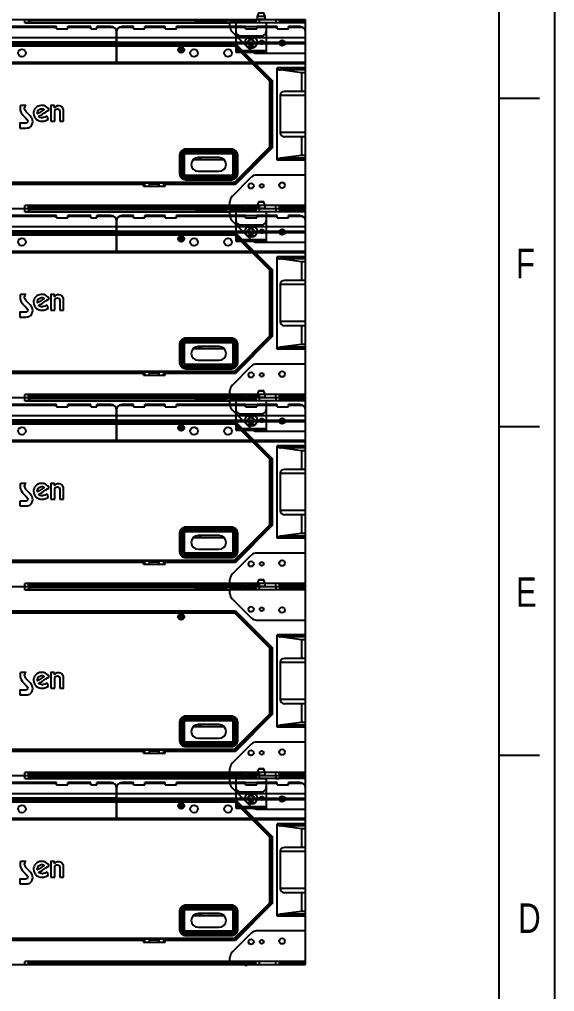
# Model space of a CAD drawing. Header units: millimetres. Extents: x 2900105 to 2915262, y -55349 to -51874.
# Drawn here: x 2914555 to 2915262, y -53924 to -52638 of the extents above; entities that cross this region are included whole.
import ezdxf

# ---------------------------------------------------------------- set-up
doc = ezdxf.new("R2010")
doc.units = ezdxf.units.MM
doc.layers.add('02___PRT_ALL_AXES', color=7, linetype='Continuous')
doc.layers.add('layer 1', color=7, linetype='Continuous')
doc.styles.add('CKSTANDARD', font='arial.ttf')
doc.styles.add('ISO Proportional', font='isocp.shx')
doc.styles.add('Roamns', font='romans.shx')
doc.dimstyles.new('A-GB-50', dxfattribs={"dimscale": 2, "dimtxt": 100, "dimasz": 10, "dimexe": 20, "dimexo": 20, "dimgap": 50, "dimtad": 1, "dimdec": 1, "dimdsep": 46, "dimtxsty": 'ISO Proportional', "dimblk": 'ARCHTICK', "dimcen": 2.5, "dimclrd": 256, "dimclre": 256, "dimclrt": 256, "dimadec": 0, "dimazin": 0, "dimtfac": 1, "dimtdec": 1, "dimtmove": 0, "dimatfit": 3, "dimldrblk": 'ARCHTICK', "dimfxl": 2, "dimarcsym": 0})

# ---------------------------------------------------------------- blocks, each defined once
blk = doc.blocks.new('14')
at = {"color": 6, "linetype": 'Continuous'}
for p, q in [((-38909.8, -227916.3), (-38932.3, -227916.3)), ((-38909.8, -227915.1), (-38928.3, -227915.1)), ((-38909.8, -227918.1), (-38909.8, -227915.1)), ((-38909.8, -227918.1), (-38901.8, -227918.1)), ((-38901.8, -227918.1), (-38901.8, -227915.1)), ((-38871.3, -227915.1), (-38901.8, -227915.1)), ((-38871.3, -227916.3), (-38901.8, -227916.3)), ((-38871.3, -227918.1), (-38871.3, -227915.1)), ((-38871.3, -227918.1), (-38856.3, -227918.1)), ((-38856.3, -227918.1), (-38856.3, -227915.1)), ((-38765.3, -227915.1), (-38856.3, -227915.1)), ((-38765.3, -227916.3), (-38856.3, -227916.3)), ((-38765.3, -227918.1), (-38765.3, -227915.1)), ((-38765.3, -227918.1), (-38750.3, -227918.1)), ((-38750.3, -227918.1), (-38750.3, -227915.1)), ((-38723.3, -227915.1), (-38750.3, -227915.1)), ((-38723.3, -227916.3), (-38750.3, -227916.3)), ((-38723.3, -227918.1), (-38723.3, -227915.1)), ((-38723.3, -227918.1), (-38708.3, -227918.1)), ((-38708.3, -227918.1), (-38708.3, -227915.1)), ((-38663.3, -227915.1), (-38708.3, -227915.1)), ((-38663.3, -227916.3), (-38708.3, -227916.3)), ((-38663.3, -227918.1), (-38663.3, -227915.1)), ((-38663.3, -227918.1), (-38648.3, -227918.1)), ((-38648.3, -227918.1), (-38648.3, -227915.1)), ((-38621.3, -227915.1), (-38648.3, -227915.1)), ((-38621.3, -227916.3), (-38648.3, -227916.3)), ((-38621.3, -227918.1), (-38621.3, -227915.1)), ((-38621.3, -227918.1), (-38606.3, -227918.1)), ((-38606.3, -227918.1), (-38606.3, -227915.1)), ((-38515.3, -227915.1), (-38606.3, -227915.1)), ((-38515.3, -227916.3), (-38606.3, -227916.3)), ((-38515.3, -227918.1), (-38515.3, -227915.1)), ((-38515.3, -227918.1), (-38500.3, -227918.1)), ((-38473.3, -227915.1), (-38500.3, -227915.1)), ((-38500.3, -227918.1), (-38500.3, -227915.1)), ((-38473.3, -227916.3), (-38500.3, -227916.3)), ((-38473.3, -227918.1), (-38473.3, -227915.1)), ((-38473.3, -227918.1), (-38458.3, -227918.1)), ((-38413.3, -227915.1), (-38458.3, -227915.1)), ((-38458.3, -227918.1), (-38458.3, -227915.1)), ((-38413.3, -227916.3), (-38458.3, -227916.3)), ((-38413.3, -227918.1), (-38413.3, -227915.1)), ((-38413.3, -227918.1), (-38398.3, -227918.1)), ((-38371.3, -227915.1), (-38398.3, -227915.1)), ((-38398.3, -227918.1), (-38398.3, -227915.1)), ((-38371.3, -227916.3), (-38398.3, -227916.3)), ((-38371.3, -227918.1), (-38371.3, -227915.1)), ((-38371.3, -227918.1), (-38356.3, -227918.1)), ((-38265.3, -227915.1), (-38356.3, -227915.1)), ((-38356.3, -227918.1), (-38356.3, -227915.1)), ((-38265.3, -227916.3), (-38356.3, -227916.3)), ((-38265.3, -227918.1), (-38265.3, -227915.1)), ((-38265.3, -227918.1), (-38250.3, -227918.1)), ((-38219.8, -227915.1), (-38250.3, -227915.1)), ((-38250.3, -227918.1), (-38250.3, -227915.1)), ((-38219.8, -227916.3), (-38250.3, -227916.3)), ((-38219.8, -227918.1), (-38219.8, -227915.1)), ((-38219.8, -227918.1), (-38211.8, -227918.1)), ((-38193.3, -227915.1), (-38211.8, -227915.1)), ((-38211.8, -227918.1), (-38211.8, -227915.1)), ((-38189.2, -227916.3), (-38211.8, -227916.3)), ((-38935.8, -227964.6), (-38935.8, -227922.6)), ((-38935.8, -227929.6), (-38185.8, -227929.6)), ((-38185.8, -227922.6), (-38185.8, -227964.6)), ((-38935.8, -227935.6), (-38185.8, -227935.6)), ((-38935.8, -227937.6), (-38185.8, -227937.6)), ((-38185.8, -227962.6), (-38935.8, -227962.6)), ((-38185.8, -227964.6), (-38935.8, -227964.6))]:
    blk.add_line(p, q, dxfattribs=at)
for centre, start, end in [((-38928.3, -227922.6), 90, 180), ((-38193.3, -227922.6), 0, 90)]:
    blk.add_arc(centre, 7.5, start, end, dxfattribs=at)
at = {"layer": '02___PRT_ALL_AXES', "color": 6, "linetype": 'Continuous'}
for centre in [(-38810.8, -227950.1), (-38310.8, -227950.1)]:
    blk.add_circle(centre, 5, dxfattribs=at)
blk = doc.blocks.new('*U225')
blk.add_blockref('14', (38560.8, 227939.9))
blk = doc.blocks.new('*U226')
at = {"color": 0, "linetype": 'ByBlock', "lineweight": -2, "transparency": 16777216}
blk.add_blockref('*U225', (3000, 0), dxfattribs=at)
blk = doc.blocks.new('15')
at = {"color": 4, "linetype": 'Continuous'}
for p, q in [((-38918.8, -227871.8), (-38918.8, -227829.8)), ((-38896.3, -227823.5), (-38915.3, -227823.5)), ((-38896.3, -227822.3), (-38911.3, -227822.3)), ((-38896.3, -227825.3), (-38896.3, -227822.3)), ((-38896.3, -227825.3), (-38881.3, -227825.3)), ((-38881.3, -227825.3), (-38881.3, -227822.3)), ((-38854.3, -227822.3), (-38881.3, -227822.3)), ((-38854.3, -227823.5), (-38881.3, -227823.5)), ((-38854.3, -227825.3), (-38854.3, -227822.3)), ((-38854.3, -227825.3), (-38839.3, -227825.3)), ((-38839.3, -227825.3), (-38839.3, -227822.3)), ((-38748.3, -227822.3), (-38839.3, -227822.3)), ((-38748.3, -227823.5), (-38839.3, -227823.5)), ((-38748.3, -227825.3), (-38748.3, -227822.3)), ((-38748.3, -227825.3), (-38733.3, -227825.3)), ((-38706.3, -227822.3), (-38733.3, -227822.3)), ((-38733.3, -227825.3), (-38733.3, -227822.3)), ((-38706.3, -227823.5), (-38733.3, -227823.5)), ((-38706.3, -227825.3), (-38706.3, -227822.3)), ((-38706.3, -227825.3), (-38691.3, -227825.3)), ((-38681.3, -227822.3), (-38691.3, -227822.3)), ((-38691.3, -227825.3), (-38691.3, -227822.3)), ((-38672.2, -227823.5), (-38691.3, -227823.5)), ((-38668.8, -227871.8), (-38668.8, -227829.8)), ((-38918.8, -227836.8), (-38668.8, -227836.8)), ((-38918.8, -227842.8), (-38668.8, -227842.8)), ((-38918.8, -227844.8), (-38668.8, -227844.8)), ((-38668.8, -227869.8), (-38918.8, -227869.8)), ((-38668.8, -227871.8), (-38918.8, -227871.8))]:
    blk.add_line(p, q, dxfattribs=at)
at = {"color": 4}
blk.add_line((-38676.3, -227822.3), (-38691.3, -227822.3), dxfattribs=at)
at = {"color": 4, "linetype": 'Continuous'}
for centre, start, end in [((-38911.3, -227829.8), 90, 180), ((-38676.3, -227829.8), 0, 90)]:
    blk.add_arc(centre, 7.5, start, end, dxfattribs=at)
at = {"layer": '02___PRT_ALL_AXES', "color": 4, "linetype": 'Continuous'}
for centre in [(-38816.3, -227857.3), (-38771.3, -227857.3)]:
    blk.add_circle(centre, 5, dxfattribs=at)
blk = doc.blocks.new('*U228')
blk.add_blockref('15', (38793.8, 227847))
blk = doc.blocks.new('*U227')
at = {"color": 0, "linetype": 'ByBlock', "lineweight": -2, "transparency": 16777216}
blk.add_blockref('*U228', (0, 0), dxfattribs=at)
blk = doc.blocks.new('11')
at = {"color": 2, "linetype": 'Continuous'}
for p, q in [((81487.3, -251491), (81487.3, -251530)), ((81487.3, -251491), (81527.3, -251491)), ((81527.3, -251491), (81527.3, -251530)), ((81487.3, -251496), (81527.3, -251496)), ((81493.3, -251508.5), (81521.3, -251508.5)), ((81513, -251511.5), (81501.5, -251511.5)), ((81512.5, -251511), (81502, -251511)), ((81511.9, -251510.5), (81502.6, -251510.5)), ((81487.3, -251528), (81527.3, -251528)), ((81487.3, -251530), (81527.3, -251530)), ((81501.5, -251522.5), (81513, -251522.5)), ((81512.5, -251523), (81502, -251523)), ((81511.9, -251523.5), (81502.6, -251523.5))]:
    blk.add_line(p, q, dxfattribs=at)
for radius in [8, 4.15]:
    blk.add_circle((81507.3, -251517), radius, dxfattribs=at)
for centre, start, end in [((81493.3, -251502.5), 180, 270), ((81521.3, -251502.5), 270, 0)]:
    blk.add_arc(centre, 6, start, end, dxfattribs=at)
blk = doc.blocks.new('*U239')
blk.add_blockref('11', (-81507.3, 251510.5))
blk = doc.blocks.new('*U240')
at = {"color": 0, "linetype": 'ByBlock', "lineweight": -2, "transparency": 16777216}
blk.add_blockref('*U239', (0, 0), dxfattribs=at)
blk = doc.blocks.new('*U245')
blk.add_blockref('14', (38560.8, 227939.9))
blk = doc.blocks.new('*U246')
at = {"color": 0, "linetype": 'ByBlock', "lineweight": -2, "transparency": 16777216}
blk.add_blockref('*U245', (3000, 0), dxfattribs=at)
blk = doc.blocks.new('*U248')
blk.add_blockref('15', (38793.8, 227847))
blk = doc.blocks.new('*U247')
at = {"color": 0, "linetype": 'ByBlock', "lineweight": -2, "transparency": 16777216}
blk.add_blockref('*U248', (0, 0), dxfattribs=at)
blk = doc.blocks.new('*U177')
blk.add_blockref('11', (-81507.3, 251510.5))
blk = doc.blocks.new('*U178')
at = {"color": 0, "linetype": 'ByBlock', "lineweight": -2, "transparency": 16777216}
blk.add_blockref('*U177', (0, 0), dxfattribs=at)
blk = doc.blocks.new('*U183')
blk.add_blockref('14', (38560.8, 227939.9))
blk = doc.blocks.new('*U184')
at = {"color": 0, "linetype": 'ByBlock', "lineweight": -2, "transparency": 16777216}
blk.add_blockref('*U183', (3000, 0), dxfattribs=at)
blk = doc.blocks.new('*U186')
blk.add_blockref('15', (38793.8, 227847))
blk = doc.blocks.new('*U185')
at = {"color": 0, "linetype": 'ByBlock', "lineweight": -2, "transparency": 16777216}
blk.add_blockref('*U186', (0, 0), dxfattribs=at)
blk = doc.blocks.new('*U197')
blk.add_blockref('11', (-81507.3, 251510.5))
blk = doc.blocks.new('*U198')
at = {"color": 0, "linetype": 'ByBlock', "lineweight": -2, "transparency": 16777216}
blk.add_blockref('*U197', (0, 0), dxfattribs=at)
blk = doc.blocks.new('*U203')
blk.add_blockref('14', (38560.8, 227939.9))
blk = doc.blocks.new('*U204')
at = {"color": 0, "linetype": 'ByBlock', "lineweight": -2, "transparency": 16777216}
blk.add_blockref('*U203', (3000, 0), dxfattribs=at)
blk = doc.blocks.new('*U206')
blk.add_blockref('15', (38793.8, 227847))
blk = doc.blocks.new('*U205')
at = {"color": 0, "linetype": 'ByBlock', "lineweight": -2, "transparency": 16777216}
blk.add_blockref('*U206', (0, 0), dxfattribs=at)
blk = doc.blocks.new('*U217')
blk.add_blockref('11', (-81507.3, 251510.5))
blk = doc.blocks.new('*U218')
at = {"color": 0, "linetype": 'ByBlock', "lineweight": -2, "transparency": 16777216}
blk.add_blockref('*U217', (0, 0), dxfattribs=at)
blk = doc.blocks.new('standard template')
for p, q in [((37811.5, 24334.5), (37408.8, 24334.5)), ((37811.5, 21062.1), (37408.8, 21062.1)), ((37811.5, 17789.8), (37408.8, 17789.8))]:
    blk.add_line(p, q)
blk.add_lwpolyline([(37962.6, 4700.3), (-97.5, 4700.3), (-97.5, 30879.2), (37962.6, 30879.2)], close=True)
at = {"color": 7}
blk.add_lwpolyline([(456.3, 6673.6), (456.3, 5963.9), (456.3, 5254.1), (456.3, 30225.9), (37408.8, 30225.9), (37408.8, 5254.1)], dxfattribs=at)
at = {"style": 'CKSTANDARD', "width": 0.75}
for s, p in [('F', (37578.3, 22543.3)), ('E', (37578.3, 19270)), ('D', (37601.4, 16019.8))]:
    blk.add_text(s, height=294.8, dxfattribs=at).set_placement(p)
at = {"style": 'Roamns'}
for tag, p in [('PAGE_NAME', (27466, 7593.7)), ('PROJECT_NAME', (27466, 6883.9)), ('DRAWN_NAME', (27466, 6174.1)), ('VERSION', (34241, 6174.1)), ('SELECT_DATA', (27466, 5464.4)), ('PAGE_NUMBER', (34241, 5464.4))]:
    blk.add_attdef(tag, p, '', height=284.5, dxfattribs=at)
blk = doc.blocks.new('_archtick')
at = {"const_width": 0.4}
blk.add_lwpolyline([(-0.7, -0.7), (0.7, 0.7)], dxfattribs=at)
blk = doc.blocks.new('*D258')
at = {"lineweight": -2, "transparency": 16777216}
for p, q in [((2910933.4, -52598.3), (2910933.4, -52392)), ((2914933.3, -52598.3), (2914933.3, -52392)), ((2910933.4, -52432), (2914933.3, -52432))]:
    blk.add_line(p, q, dxfattribs=at)
at = {"layer": 'Defpoints', "color": 0, "transparency": 16777216}
for p in [(2914933.3, -52432), (2910933.4, -52638.3), (2914933.3, -52638.3)]:
    blk.add_point(p, dxfattribs=at)
at = {"lineweight": -2, "transparency": 16777216, "xscale": 20, "yscale": 20, "zscale": 20, "rotation": 180}
blk.add_blockref('_archtick', (2910933.4, -52432), dxfattribs=at)
at = {"lineweight": -2, "transparency": 16777216, "xscale": 20, "yscale": 20, "zscale": 20}
blk.add_blockref('_archtick', (2914933.3, -52432), dxfattribs=at)
at = {"transparency": 16777216, "insert": (2912933.3, -52232), "char_height": 200, "attachment_point": 5, "style": 'ISO Proportional'}
blk.add_mtext('4000', dxfattribs=at)
blk = doc.blocks.new('问额2额')
at = {"linetype": 'Continuous'}
for p, q in [((4297, 1927.4), (4298.6, 1932)), ((4305.3, 1932), (4298.6, 1932)), ((4304.9, 1932.4), (4299, 1932.4)), ((4306.9, 1927.4), (4305.3, 1932)), ((3360.5, 1923.4), (4360.4, 1923.4)), ((3989.3, 1919.3), (3989.3, 1923.4)), ((3989.3, 1919.3), (4260.5, 1919.3)), ((3994.3, 1923.4), (3994.3, 1919.7)), ((3994.3, 1919.7), (3997.9, 1922.1)), ((3997.9, 1922.1), (3997.9, 1923.4)), ((3997.9, 1922.1), (4291.1, 1922.1)), ((4215.5, 1919.8), (4215.5, 1921.5)), ((4218.5, 1921.8), (4252.5, 1921.8)), ((4218.5, 1919.5), (4218.5, 1921.8)), ((4252.5, 1919.5), (4218.5, 1919.5)), ((4252.5, 1919.5), (4252.5, 1921.8)), ((4255.5, 1921.5), (4255.5, 1919.8)), ((4360.4, 1919.3), (4260.5, 1919.3)), ((4260.5, 1914.3), (4260.5, 1919.3)), ((4291.1, 1923.4), (4291.1, 1922.1)), ((4294.7, 1919.7), (4291.1, 1922.1)), ((4294.7, 1923.4), (4294.7, 1919.7)), ((4306.9, 1927.4), (4297, 1927.4)), ((4297, 1923.9), (4297, 1927.4)), ((4297, 1923.9), (4306.9, 1923.9)), ((4299.7, 1919.3), (4299.7, 1923.4)), ((4321.1, 1919.3), (4299.7, 1919.3)), ((4306.9, 1923.9), (4306.9, 1927.4)), ((4321.1, 1923.4), (4321.1, 1919.3)), ((4326, 1923.4), (4326, 1919.7)), ((4326, 1919.7), (4329.7, 1922.1)), ((4329.7, 1923.4), (4329.7, 1922.1)), ((4329.7, 1922.1), (4360.4, 1922.1)), ((4360.4, 1673.4), (4360.4, 1923.4)), ((4288.6, 1881.9), (4263.4, 1907.2)), ((3703, 1891.4), (4267.9, 1891.4)), ((4267, 1889.4), (4267.9, 1891.4)), ((4267.9, 1891.4), (4316.4, 1842.8)), ((4265.8, 1888.4), (3705.1, 1888.4)), ((4175.9, 1889.4), (3795, 1889.4)), ((4027, 1888.4), (4027, 1889.4)), ((4038, 1889.4), (4038, 1888.4)), ((4175, 1889.4), (4175, 1888.4)), ((4177, 1889.4), (4187, 1889.4)), ((4177, 1889.4), (4177, 1888.4)), ((4187, 1888.4), (4187, 1889.4)), ((4203, 1889.4), (4188, 1889.4)), ((4189, 1888.4), (4189, 1889.4)), ((4191, 1888.4), (4191, 1889.4)), ((4195.4, 1884), (4193.3, 1884)), ((4193.3, 1884), (4193.3, 1882.8)), ((4193.3, 1882.8), (4195.4, 1882.8)), ((4196.6, 1886), (4195.4, 1886)), ((4195.4, 1886), (4195.4, 1884)), ((4195.4, 1882.8), (4195.4, 1880.7)), ((4195.4, 1880.7), (4196.6, 1880.7)), ((4196.6, 1884), (4196.6, 1886)), ((4198.6, 1884), (4196.6, 1884)), ((4196.6, 1882.8), (4198.6, 1882.8)), ((4196.6, 1880.7), (4196.6, 1882.8)), ((4198.6, 1882.8), (4198.6, 1884)), ((4201, 1889.4), (4201, 1888.4)), ((4203, 1889.4), (4206, 1889.4)), ((4203, 1889.4), (4203, 1888.4)), ((4206, 1889.4), (4267, 1889.4)), ((4206, 1888.4), (4206, 1889.4)), ((4267, 1889.4), (4314.4, 1842)), ((4312.8, 1842.2), (4267.2, 1887.8)), ((4295.7, 1879), (4360.4, 1879)), ((4285, 1870.1), (4285, 1871.5)), ((4360.4, 1859.4), (4323, 1859.4)), ((4323, 1737.4), (4323, 1859.4)), ((4360.4, 1856.8), (4327.2, 1856.8)), ((4355, 1853.1), (4327.2, 1856.8)), ((4360.4, 1853.1), (4355, 1853.1)), ((4355, 1853.1), (4355, 1828.4)), ((4307.1, 1847.9), (4308.5, 1847.9)), ((4313.4, 1756.1), (4313.4, 1840.7)), ((4314.4, 1842), (4316.4, 1842.8)), ((4314.4, 1842), (4314.4, 1754.8)), ((4316.4, 1842.8), (4316.4, 1754)), ((4360.4, 1828.4), (4332.5, 1828.4)), ((4360.4, 1822.9), (4327, 1822.9)), ((4327, 1822.9), (4327, 1773.9)), ((4360.4, 1773.9), (4327, 1773.9)), ((4360.4, 1768.4), (4332.5, 1768.4)), ((4355, 1768.4), (4355, 1743.7)), ((4314.4, 1754.8), (4267, 1707.4)), ((4267.2, 1709), (4312.8, 1754.6)), ((4316.4, 1754), (4267.9, 1705.4)), ((4308.5, 1748.9), (4307.1, 1748.9)), ((4314.4, 1754.8), (4316.4, 1754)), ((4252.9, 1737.9), (4211.9, 1737.9)), ((4246.4, 1740.8), (4218.4, 1740.8)), ((4360.4, 1737.4), (4323, 1737.4)), ((4355, 1743.7), (4327.2, 1740)), ((4360.4, 1740), (4327.2, 1740)), ((4360.4, 1743.7), (4355, 1743.7)), ((4285, 1725.3), (4285, 1726.8)), ((4218.4, 1722.8), (4246.4, 1722.8)), ((4263.4, 1689.6), (4288.6, 1714.9)), ((4360.4, 1717.8), (4295.7, 1717.8)), ((3705.1, 1708.4), (4265.8, 1708.4)), ((4146, 1707.4), (3825, 1707.4)), ((4146, 1705.4), (3825, 1705.4)), ((4027, 1707.4), (4027, 1708.4)), ((4038, 1708.4), (4038, 1707.4)), ((4146, 1703.2), (4146, 1707.4)), ((4146, 1703.2), (4175, 1703.2)), ((4148, 1707.4), (4148, 1708.4)), ((4148, 1707.4), (4154.2, 1707.4)), ((4154, 1703.2), (4154, 1706.9)), ((4154.2, 1703.6), (4154, 1703.6)), ((4154.2, 1703.2), (4154.2, 1707.4)), ((4166.7, 1705.8), (4154.2, 1705.8)), ((4173, 1707.4), (4166.7, 1707.4)), ((4166.7, 1703.2), (4166.7, 1707.4)), ((4167, 1703.6), (4166.7, 1703.6)), ((4167, 1703.2), (4167, 1706.9)), ((4173, 1707.4), (4173, 1708.4)), ((4175, 1703.2), (4175, 1708.4)), ((4175, 1707.9), (4186, 1707.9)), ((4267, 1707.4), (4175, 1707.4)), ((4267.9, 1705.4), (4175, 1705.4)), ((4186, 1707.4), (4186, 1708.4)), ((4267, 1707.4), (4267.9, 1705.4)), ((3690.8, 1673.4), (4280.1, 1673.4)), ((4260.5, 1677.5), (3989.3, 1677.5)), ((3989.3, 1673.4), (3989.3, 1677.5)), ((3997.9, 1674.7), (3994.3, 1677.1)), ((3994.3, 1673.4), (3994.3, 1677.1)), ((4280.1, 1674.7), (3997.9, 1674.7)), ((3997.9, 1673.4), (3997.9, 1674.7)), ((4215.5, 1677), (4215.5, 1675.3)), ((4252.5, 1677.3), (4218.5, 1677.3)), ((4218.5, 1675), (4218.5, 1677.3)), ((4218.5, 1675), (4252.5, 1675)), ((4252.5, 1675), (4252.5, 1677.3)), ((4255.5, 1675.3), (4255.5, 1677)), ((4260.5, 1677.5), (4260.5, 1682.6)), ((4360.4, 1677.5), (4260.5, 1677.5)), ((4283.1, 1676.9), (4280.1, 1676.9)), ((4280.1, 1672.4), (4280.1, 1676.9)), ((4280.1, 1674.4), (4283.1, 1674.4)), ((4280.1, 1672.4), (4283.1, 1672.4)), ((4283.1, 1676.9), (4283.1, 1672.4)), ((4291.1, 1674.7), (4283.1, 1674.7)), ((4283.1, 1673.4), (4360.4, 1673.4)), ((4294.7, 1677.1), (4291.1, 1674.7)), ((4291.1, 1673.4), (4291.1, 1674.7)), ((4294.7, 1673.4), (4294.7, 1677.1)), ((4299.7, 1673.4), (4299.7, 1677.5)), ((4321.1, 1673.4), (4321.1, 1677.5)), ((4329.7, 1674.7), (4326, 1677.1)), ((4326, 1673.4), (4326, 1677.1)), ((4360.4, 1674.7), (4329.7, 1674.7)), ((4329.7, 1673.4), (4329.7, 1674.7))]:
    blk.add_line(p, q, dxfattribs=at)
for centre, radius in [((4288.5, 1893.4), 3.5), ((4302.5, 1893.4), 2.5), ((4196, 1883.4), 4), ((4288.5, 1703.4), 3.5), ((4302.5, 1703.4), 2.5)]:
    blk.add_circle(centre, radius, dxfattribs=at)
for centre in [(4329.4, 1892.4), (4329.4, 1704.4)]:
    blk.add_circle(centre, 3.75)
for centre, radius, start, end in [((4299, 1931.9), 0.5, 90, 161.222), ((4304.9, 1931.9), 0.5, 18.778, 90), ((4270.5, 1914.3), 10, 180, 225), ((4265.8, 1886.4), 2, 45, 90), ((4295.7, 1889), 10, 225, 270), ((4311.4, 1840.7), 2, 0, 45), ((4311.4, 1756.1), 2, 315, 0), ((4218.4, 1731.8), 9, 90, 270), ((4246.4, 1731.8), 9, 270, 90), ((4295.7, 1707.8), 10, 90, 135), ((4265.8, 1710.4), 2, 270, 315), ((4270.5, 1682.6), 10, 135, 180)]:
    blk.add_arc(centre, radius, start, end, dxfattribs=at)
for centre, major_axis, ratio, start_param, end_param in [((3989.3, 1919.8), (5, 0), 0.087489, -1.570796, -0.1309), ((4218.5, 1921.5), (3, 0), 0.087489, 1.570796, 3.141593), ((4218.5, 1919.8), (3, 0), 0.087489, -3.141593, -1.570796), ((4252.5, 1921.5), (3, 0), 0.087489, 0, 1.570796), ((4252.5, 1919.8), (3, 0), 0.087489, -1.570796, 0), ((4321.1, 1919.8), (5, 0), 0.087489, -1.570796, -0.1309), ((4328, 1862.7), (6, 0), 1, -2.555907, -1.701696), ((4332.5, 1822.9), (0, 5.5), 1, 0, 1.570796), ((4332.5, 1773.9), (0, 5.5), 1, -4.712389, -3.141593), ((4328, 1734.1), (6, 0), 1, 1.701696, 2.555907), ((4218.5, 1677), (3, 0), 0.087489, 1.570796, 3.141593), ((4218.5, 1675.3), (3, 0), 0.087489, 3.141593, 4.712389), ((4252.5, 1677), (3, 0), 0.087489, 0, 1.570796), ((4252.5, 1675.3), (3, 0), 0.087489, -1.570796, 0), ((4321.1, 1677.1), (5, 0), 0.087489, 0.1309, 1.570796)]:
    blk.add_ellipse(centre, major_axis=major_axis, ratio=ratio, start_param=start_param, end_param=end_param, dxfattribs=at)
for points, knots in [([(4175.9, 1889.4), (4176, 1889.4), (4176.3, 1889.4), (4176.7, 1889.4), (4177, 1889.4)], [0, 0, 0, 0, 0.232395, 1, 1, 1, 1]), ([(4187, 1889.4), (4187.2, 1889.4), (4187.6, 1889.4), (4187.9, 1889.4), (4188, 1889.4)], [0, 0, 0, 0, 0.767605, 1, 1, 1, 1])]:
    blk.add_open_spline(points, degree=3, knots=knots, dxfattribs=at)
at = {"layer": '02___PRT_ALL_AXES', "linetype": 'Continuous'}
for p, q in [((4154, 1706.9), (4148, 1706.9)), ((4148, 1703.2), (4148, 1706.9)), ((4173, 1706.9), (4167, 1706.9)), ((4173, 1703.2), (4173, 1706.9))]:
    blk.add_line(p, q, dxfattribs=at)
blk.add_circle((4196, 1883.4), 3.8, dxfattribs=at)
blk.add_arc((4220.5, 1743.4), 3, 240.7454, 299.2546, dxfattribs=at)
at = {"layer": 'layer 1', "lineweight": 200}
blk.add_lwpolyline([(4202.4, 1749.3), (4262.4, 1749.3, -0.414214), (4267.4, 1744.3), (4267.4, 1719.3, -0.414214), (4262.4, 1714.3), (4202.4, 1714.3, -0.414214), (4197.4, 1719.3), (4197.4, 1744.3, -0.414214)], format="xyb", close=True, dxfattribs=at)
at = {"layer": 'layer 1'}
for points, knots in [([(3983, 1806.7), (3983, 1806.7), (3982.9, 1803.4), (3983.7, 1800.9), (3985.6, 1798.4)], [0.66666667, 0.66666667, 0.66666667, 0.66666667, 0.66666668, 0.70833333, 0.70833333, 0.70833333, 0.70833333]), ([(3983.7, 1809.9), (3983.7, 1809.9), (3983.4, 1809.4), (3983.1, 1807.5), (3983, 1806.7)], [0.625, 0.625, 0.625, 0.625, 0.62500001, 0.66666667, 0.66666667, 0.66666667, 0.66666667]), ([(3990.8, 1809.9), (3990.8, 1809.9), (3990.8, 1809.9), (3983.7, 1809.9), (3983.7, 1809.9)], [0.58333333, 0.58333333, 0.58333333, 0.58333333, 0.58333334, 0.625, 0.625, 0.625, 0.625]), ([(3990.6, 1802.4), (3990.6, 1802.4), (3989.2, 1804.2), (3988.3, 1806.4), (3989.6, 1808.6)], [0.45833333, 0.45833333, 0.45833333, 0.45833333, 0.45833334, 0.5, 0.5, 0.5, 0.5]), ([(3989.6, 1808.6), (3989.6, 1808.6), (3989.7, 1808.9), (3990.2, 1809.4), (3990.4, 1809.6)], [0.5, 0.5, 0.5, 0.5, 0.50000001, 0.54166667, 0.54166667, 0.54166667, 0.54166667]), ([(3990.4, 1809.6), (3990.4, 1809.6), (3990.6, 1809.8), (3990.6, 1809.7), (3990.8, 1809.9)], [0.54166667, 0.54166667, 0.54166667, 0.54166667, 0.54166668, 0.58333333, 0.58333333, 0.58333333, 0.58333333]), ([(3991.3, 1801.4), (3991.3, 1801.4), (3991.1, 1801.8), (3990.8, 1802), (3990.6, 1802.4)], [0.41666667, 0.41666667, 0.41666667, 0.41666667, 0.41666668, 0.45833333, 0.45833333, 0.45833333, 0.45833333]), ([(3993, 1799.5), (3993, 1799.5), (3992.4, 1800.1), (3991.9, 1800.7), (3991.3, 1801.4)], [0.375, 0.375, 0.375, 0.375, 0.37500001, 0.41666667, 0.41666667, 0.41666667, 0.41666667]), ([(4003.3, 1806.2), (4003.3, 1806.2), (4001.7, 1804.3), (4000.8, 1802.2), (4000.8, 1799.5)], [0.8666667, 0.8666667, 0.8666667, 0.8666667, 0.8666667, 1, 1, 1, 1]), ([(4005.4, 1808), (4005.4, 1808), (4004.8, 1807.7), (4003.7, 1806.7), (4003.3, 1806.2)], [0.8, 0.8, 0.8, 0.8, 0.80000001, 0.86666667, 0.86666667, 0.86666667, 0.86666667]), ([(4020.1, 1806.2), (4020.1, 1806.2), (4018.4, 1808.4), (4015.1, 1809.9), (4012.3, 1809.9), (4012.3, 1809.9), (4009.5, 1809.9), (4007.6, 1809.6), (4005.4, 1808)], [0.6666667, 0.6666667, 0.6666667, 0.6666667, 0.6666667, 0.7333333, 0.7333333, 0.7333333, 0.7333333, 0.8, 0.8, 0.8, 0.8]), ([(4015, 1804.3), (4015, 1804.3), (4014.7, 1804.2), (4007.5, 1799.8), (4006.3, 1799.1)], [0.6666667, 0.6666667, 0.6666667, 0.6666667, 0.6666667, 0.7777778, 0.7777778, 0.7777778, 0.7777778]), ([(4006.3, 1802.1), (4006.3, 1802.1), (4006.5, 1802.5), (4006.8, 1803.2), (4007.1, 1803.5)], [0.1111111, 0.1111111, 0.1111111, 0.1111111, 0.1111111, 0.2222222, 0.2222222, 0.2222222, 0.2222222]), ([(4007.1, 1803.5), (4007.1, 1803.5), (4007.1, 1803.5), (4007.4, 1803.8), (4007.4, 1803.8)], [0.2222222, 0.2222222, 0.2222222, 0.2222222, 0.2222222, 0.3333333, 0.3333333, 0.3333333, 0.3333333]), ([(4007.4, 1803.8), (4007.4, 1803.8), (4008.1, 1804.7), (4009.7, 1805.6), (4011.2, 1805.6)], [0.3333333, 0.3333333, 0.3333333, 0.3333333, 0.3333333, 0.4444444, 0.4444444, 0.4444444, 0.4444444]), ([(4007.6, 1795.3), (4007.6, 1795.3), (4007.6, 1795.3), (4021.7, 1803.9), (4021.7, 1803.9)], [0.53333333, 0.53333333, 0.53333333, 0.53333333, 0.53333334, 0.6, 0.6, 0.6, 0.6]), ([(4011.2, 1805.6), (4011.2, 1805.6), (4012.3, 1805.6), (4012.8, 1805.7), (4013.8, 1805.2)], [0.4444444, 0.4444444, 0.4444444, 0.4444444, 0.4444445, 0.5555556, 0.5555556, 0.5555556, 0.5555556]), ([(4013.8, 1805.2), (4013.8, 1805.2), (4014.1, 1805.1), (4014.9, 1804.6), (4015, 1804.3)], [0.5555556, 0.5555556, 0.5555556, 0.5555556, 0.5555556, 0.6666667, 0.6666667, 0.6666667, 0.6666667]), ([(4021.7, 1803.9), (4021.7, 1803.9), (4021.5, 1804.5), (4020.5, 1805.6), (4020.1, 1806.2)], [0.6, 0.6, 0.6, 0.6, 0.60000001, 0.66666667, 0.66666667, 0.66666667, 0.66666667]), ([(4028.6, 1809.9), (4028.6, 1809.9), (4028.6, 1809.9), (4023.9, 1809.9), (4023.9, 1809.9)], [0.85714286, 0.85714286, 0.85714286, 0.85714286, 0.85714287, 0.9047619, 0.9047619, 0.9047619, 0.9047619]), ([(4023.9, 1809.9), (4023.9, 1809.9), (4023.9, 1809.9), (4023.9, 1789.1), (4023.9, 1789.1)], [0.9047619, 0.9047619, 0.9047619, 0.9047619, 0.90476191, 1, 1, 1, 1]), ([(4028.6, 1806.9), (4028.6, 1806.9), (4028.6, 1806.9), (4028.6, 1809.9), (4028.6, 1809.9)], [0.80952381, 0.80952381, 0.80952381, 0.80952381, 0.80952382, 0.85714286, 0.85714286, 0.85714286, 0.85714286]), ([(4029.1, 1807.4), (4029.1, 1807.4), (4028.9, 1807.3), (4028.7, 1807), (4028.6, 1806.9)], [0.76190476, 0.76190476, 0.76190476, 0.76190476, 0.76190477, 0.80952381, 0.80952381, 0.80952381, 0.80952381]), ([(4029, 1801.8), (4029, 1801.8), (4029, 1803.3), (4029.4, 1804.5), (4030.7, 1805.1)], [0.0952381, 0.0952381, 0.0952381, 0.0952381, 0.09523811, 0.14285714, 0.14285714, 0.14285714, 0.14285714]), ([(4029, 1789.1), (4029, 1789.1), (4029, 1789.1), (4029, 1801.8), (4029, 1801.8)], [0.04761905, 0.04761905, 0.04761905, 0.04761905, 0.04761906, 0.0952381, 0.0952381, 0.0952381, 0.0952381]), ([(4037, 1808.7), (4037, 1808.7), (4035.4, 1809.5), (4035, 1809.5), (4033.5, 1809.5), (4033.5, 1809.5), (4031.5, 1809.5), (4030.3, 1808.6), (4029.1, 1807.4)], [0.66666667, 0.66666667, 0.66666667, 0.66666667, 0.66666668, 0.71428571, 0.71428571, 0.71428571, 0.71428572, 0.76190476, 0.76190476, 0.76190476, 0.76190476]), ([(4030.7, 1805.1), (4030.7, 1805.1), (4031.8, 1805.6), (4033, 1805.6), (4034, 1804.9)], [0.14285714, 0.14285714, 0.14285714, 0.14285714, 0.14285715, 0.19047619, 0.19047619, 0.19047619, 0.19047619]), ([(4034, 1804.9), (4034, 1804.9), (4034.4, 1804.7), (4034.8, 1804.2), (4035, 1803.8)], [0.19047619, 0.19047619, 0.19047619, 0.19047619, 0.1904762, 0.23809524, 0.23809524, 0.23809524, 0.23809524]), ([(4035, 1803.8), (4035, 1803.8), (4035.3, 1803.3), (4035.5, 1802.8), (4035.5, 1802)], [0.23809524, 0.23809524, 0.23809524, 0.23809524, 0.23809525, 0.28571429, 0.28571429, 0.28571429, 0.28571429]), ([(4035.5, 1802), (4035.5, 1802), (4035.4, 1801.3), (4035.5, 1800.7), (4035.5, 1799.9)], [0.28571429, 0.28571429, 0.28571429, 0.28571429, 0.2857143, 0.33333333, 0.33333333, 0.33333333, 0.33333333]), ([(4038, 1808.1), (4038, 1808.1), (4037.6, 1808.4), (4037.4, 1808.5), (4037, 1808.7)], [0.61904762, 0.61904762, 0.61904762, 0.61904762, 0.61904763, 0.66666667, 0.66666667, 0.66666667, 0.66666667]), ([(4039.1, 1807), (4039.1, 1807), (4038.8, 1807.4), (4038.4, 1807.9), (4038, 1808.1)], [0.57142857, 0.57142857, 0.57142857, 0.57142857, 0.57142858, 0.61904762, 0.61904762, 0.61904762, 0.61904762]), ([(4040, 1805.6), (4040, 1805.6), (4039.8, 1806.1), (4039.4, 1806.5), (4039.1, 1807)], [0.52380952, 0.52380952, 0.52380952, 0.52380952, 0.52380953, 0.57142857, 0.57142857, 0.57142857, 0.57142857]), ([(4040.6, 1803.1), (4040.6, 1803.1), (4040.6, 1804), (4040.3, 1805), (4040, 1805.6)], [0.47619048, 0.47619048, 0.47619048, 0.47619048, 0.47619049, 0.52380952, 0.52380952, 0.52380952, 0.52380952]), ([(4040.6, 1789.1), (4040.6, 1789.1), (4040.6, 1789.1), (4040.6, 1803.1), (4040.6, 1803.1)], [0.42857143, 0.42857143, 0.42857143, 0.42857143, 0.42857144, 0.47619048, 0.47619048, 0.47619048, 0.47619048]), ([(3985.6, 1798.4), (3985.6, 1798.4), (3986.5, 1797.3), (3987.9, 1795.9), (3988.9, 1794.7)], [0.70833333, 0.70833333, 0.70833333, 0.70833333, 0.70833334, 0.75, 0.75, 0.75, 0.75]), ([(3988.9, 1794.7), (3988.9, 1794.7), (3989.2, 1794.3), (3989.6, 1794), (3989.9, 1793.6)], [0.75, 0.75, 0.75, 0.75, 0.75000001, 0.79166667, 0.79166667, 0.79166667, 0.79166667]), ([(3989.9, 1793.6), (3989.9, 1793.6), (3990, 1793.4), (3990.2, 1793.3), (3990.3, 1793.1)], [0.79166667, 0.79166667, 0.79166667, 0.79166667, 0.79166668, 0.83333333, 0.83333333, 0.83333333, 0.83333333]), ([(3990.3, 1793.1), (3990.3, 1793.1), (3990.5, 1792.9), (3990.6, 1792.8), (3990.8, 1792.6)], [0.83333333, 0.83333333, 0.83333333, 0.83333333, 0.83333334, 0.875, 0.875, 0.875, 0.875]), ([(3990.8, 1792.6), (3990.8, 1792.6), (3990.8, 1792.6), (3991.8, 1791.5), (3991.8, 1791.5)], [0.875, 0.875, 0.875, 0.875, 0.87500001, 0.91666667, 0.91666667, 0.91666667, 0.91666667]), ([(3991.8, 1791.5), (3991.8, 1791.5), (3992.2, 1790.9), (3993.2, 1790.1), (3993.2, 1788.9)], [0.91666667, 0.91666667, 0.91666667, 0.91666667, 0.91666668, 1, 1, 1, 1]), ([(3996.5, 1795.9), (3996.5, 1795.9), (3996, 1796.5), (3993.6, 1798.9), (3993, 1799.5)], [0.33333333, 0.33333333, 0.33333333, 0.33333333, 0.33333334, 0.375, 0.375, 0.375, 0.375]), ([(3998.1, 1793.9), (3998.1, 1793.9), (3997.5, 1794.8), (3997.1, 1795.2), (3996.5, 1795.9)], [0.29166667, 0.29166667, 0.29166667, 0.29166667, 0.29166668, 0.33333333, 0.33333333, 0.33333333, 0.33333333]), ([(3999.5, 1786.5), (3999.5, 1786.5), (4000.1, 1789.3), (3999.5, 1791.4), (3998.1, 1793.9)], [0.25, 0.25, 0.25, 0.25, 0.25000001, 0.29166667, 0.29166667, 0.29166667, 0.29166667]), ([(4004.9, 1791.3), (4004.9, 1791.3), (4006.7, 1789.7), (4009.4, 1789), (4011.8, 1788.9)], [0.06666667, 0.06666667, 0.06666667, 0.06666667, 0.06666668, 0.13333333, 0.13333333, 0.13333333, 0.13333333]), ([(4006.3, 1799.1), (4006.3, 1799.1), (4006.1, 1798.9), (4005.8, 1798.7), (4005.8, 1799)], [0.7777778, 0.7777778, 0.7777778, 0.7777778, 0.7777778, 1, 1, 1, 1]), ([(4009.4, 1794.1), (4009.4, 1794.1), (4008.8, 1794.4), (4007.9, 1794.8), (4007.6, 1795.3)], [0.46666667, 0.46666667, 0.46666667, 0.46666667, 0.46666668, 0.53333333, 0.53333333, 0.53333333, 0.53333333]), ([(4015.6, 1794.4), (4015.6, 1794.4), (4013.7, 1793.6), (4011.4, 1793.2), (4009.4, 1794.1)], [0.4, 0.4, 0.4, 0.4, 0.40000001, 0.46666667, 0.46666667, 0.46666667, 0.46666667]), ([(4011.8, 1788.9), (4011.8, 1788.9), (4012.4, 1788.9), (4014, 1789.1), (4014.6, 1789.2)], [0.13333333, 0.13333333, 0.13333333, 0.13333333, 0.13333334, 0.2, 0.2, 0.2, 0.2]), ([(4014.6, 1789.2), (4014.6, 1789.2), (4018.1, 1789.9), (4020.1, 1791.5), (4020.4, 1791.6)], [0.2, 0.2, 0.2, 0.2, 0.20000001, 0.26666667, 0.26666667, 0.26666667, 0.26666667]), ([(4018.4, 1795.9), (4018.4, 1795.9), (4017.5, 1795.4), (4016.9, 1794.9), (4015.6, 1794.4)], [0.33333333, 0.33333333, 0.33333333, 0.33333333, 0.33333334, 0.4, 0.4, 0.4, 0.4]), ([(4020.4, 1791.6), (4020.4, 1791.6), (4020.4, 1791.8), (4018.7, 1795.5), (4018.4, 1795.9)], [0.26666667, 0.26666667, 0.26666667, 0.26666667, 0.26666668, 0.33333333, 0.33333333, 0.33333333, 0.33333333]), ([(4035.5, 1799.9), (4035.5, 1799.9), (4035.5, 1799.9), (4035.5, 1789.1), (4035.5, 1789.1)], [0.33333333, 0.33333333, 0.33333333, 0.33333333, 0.33333334, 0.38095238, 0.38095238, 0.38095238, 0.38095238]), ([(4035.5, 1789.1), (4035.5, 1789.1), (4035.5, 1789.1), (4040.6, 1789.1), (4040.6, 1789.1)], [0.38095238, 0.38095238, 0.38095238, 0.38095238, 0.38095239, 0.42857143, 0.42857143, 0.42857143, 0.42857143]), ([(3990.8, 1786.4), (3990.8, 1786.4), (3990.8, 1786.4), (3982.8, 1786.4), (3982.8, 1786.4)], [0.04166667, 0.04166667, 0.04166667, 0.04166667, 0.04166668, 0.08333333, 0.08333333, 0.08333333, 0.08333333]), ([(3982.8, 1786.4), (3982.8, 1786.4), (3982.8, 1786.4), (3982.8, 1780), (3982.8, 1780)], [0.08333333, 0.08333333, 0.08333333, 0.08333333, 0.08333334, 0.125, 0.125, 0.125, 0.125]), ([(3982.8, 1780), (3982.8, 1780), (3982.8, 1780), (3990.8, 1780), (3990.8, 1780)], [0.125, 0.125, 0.125, 0.125, 0.12500001, 0.16666667, 0.16666667, 0.16666667, 0.16666667]), ([(3990.8, 1780), (3990.8, 1780), (3993.4, 1780), (3995.5, 1780.5), (3997.3, 1782.2)], [0.16666667, 0.16666667, 0.16666667, 0.16666667, 0.16666668, 0.20833333, 0.20833333, 0.20833333, 0.20833333]), ([(3997.3, 1782.2), (3997.3, 1782.2), (3998.4, 1783.3), (3999.2, 1785), (3999.5, 1786.5)], [0.20833333, 0.20833333, 0.20833333, 0.20833333, 0.20833334, 0.25, 0.25, 0.25, 0.25])]:
    blk.add_open_spline(points, degree=3, knots=knots, dxfattribs=at)
for points in [[(4005.8, 1799), (4005.8, 1800.2), (4005.8, 1801.1), (4006.3, 1802.1)], [(3993.2, 1788.9), (3993.2, 1787.5), (3992.1, 1786.4), (3990.8, 1786.4)], [(4000.8, 1799.5), (4000.8, 1796), (4002.4, 1793.3), (4004.9, 1791.3)], [(4023.9, 1789.1), (4023.9, 1789.1), (4029, 1789.1), (4029, 1789.1)]]:
    blk.add_open_spline(points, degree=3, dxfattribs=at)
blk = doc.blocks.new('*U381')
blk.add_blockref('问额2额', (-3860.5, -1802.4))
blk = doc.blocks.new('*U383')
at = {"color": 0, "linetype": 'ByBlock', "lineweight": -2, "transparency": 16777216}
for p in [(3000, 1000), (3000, 750), (3000, 500), (3000, 250), (3000, 0)]:
    blk.add_blockref('*U381', p, dxfattribs=at)

msp = doc.modelspace()

# ---------------------------------------------------------------- block references
at = {"transparency": 33554595, "xscale": 0.1327503990595928, "yscale": 0.1327503990595928, "zscale": 0.1327503990595928}
msp.add_blockref('standard template', (2910222.94, -55973.18), dxfattribs=at)
for name, p in [('*U383', (2911433.31, -53759.31)), ('*U240', (2914861.29, -52661.81)), ('*U226', (2911308.36, -52672.21)), ('*U227', (2914808.36, -52672.21)), ('*U246', (2911308.36, -52922.21)), ('*U247', (2914808.36, -52922.21)), ('*U178', (2914861.29, -52911.81)), ('*U184', (2911308.36, -53172.21)), ('*U185', (2914808.36, -53172.21)), ('*U198', (2914861.29, -53161.81)), ('*U204', (2911308.36, -53672.21)), ('*U205', (2914808.36, -53672.21)), ('*U218', (2914861.29, -53661.81))]:
    msp.add_blockref(name, p)

# ---------------------------------------------------------------- dimensions: what is measured, and where the dimension line sits
at = {"color": 1}
dim = msp.add_linear_dim(base=(2914933.26, -52432), p1=(2910933.36, -52638.33), p2=(2914933.26, -52638.33), text='4000', dimstyle='A-GB-50', dxfattribs=at)
dim.commit()
dim.dimension.update_dxf_attribs({"geometry": '*D258', "text_midpoint": (2912933.31, -52232)})

doc.saveas('drawing.dxf')
